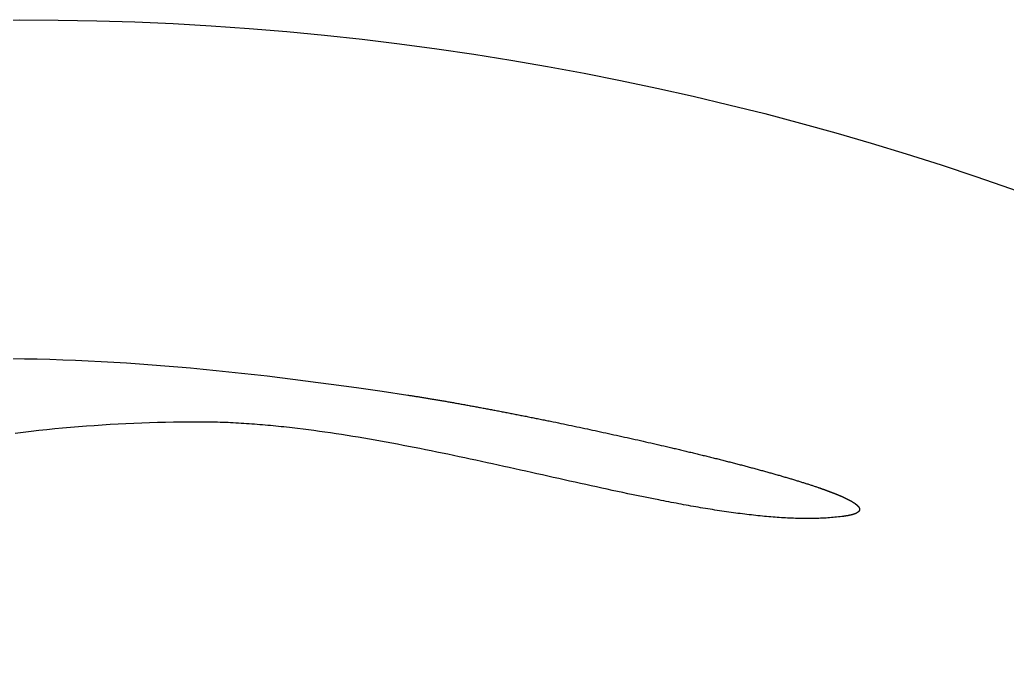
# Model space of a CAD drawing. Header units: millimetres. Extents: x 162 to 582, y 91 to 388.
# Drawn here: x 505.265 to 506.087, y 131.731 to 132.269 of the extents above; entities that cross this region are included whole.
import ezdxf

# ---------------------------------------------------------------- set-up
doc = ezdxf.new("R2010")
doc.units = ezdxf.units.MM
doc.layers.add('0_Title Block', color=7, linetype='Continuous')

# ---------------------------------------------------------------- blocks, each defined once
blk = doc.blocks.new('GE&DAEWOO_TEMPLATE')
at = {"color": 0, "ltscale": 0.006}
blk.add_lwpolyline([(343.42787, 40.64342), (343.43849, 40.64329), (343.44911, 40.64309), (343.45973, 40.64282), (343.47036, 40.64247), (343.48099, 40.64207), (343.49162, 40.64159), (343.50225, 40.64105), (343.51288, 40.64045), (343.52351, 40.63979), (343.53414, 40.63907), (343.54478, 40.63829), (343.55541, 40.63746), (343.56605, 40.63657), (343.57669, 40.63563), (343.58732, 40.63463), (343.59796, 40.63359), (343.6086, 40.6325), (343.61924, 40.63136), (343.62987, 40.63018), (343.64051, 40.62895), (343.65115, 40.62768), (343.66179, 40.62637), (343.67242, 40.62502), (343.68306, 40.62364), (343.6937, 40.62222), (343.71497, 40.61928), (343.73624, 40.61621), (343.75751, 40.61304), (343.75824, 40.61293), (343.75898, 40.61282), (343.75973, 40.6127), (343.76047, 40.61259), (343.76123, 40.61247), (343.76198, 40.61235), (343.76274, 40.61224), (343.76351, 40.61212), (343.76428, 40.61199), (343.76505, 40.61187), (343.76583, 40.61175), (343.76661, 40.61162), (343.7674, 40.6115), (343.76819, 40.61137), (343.76898, 40.61125), (343.76978, 40.61112), (343.77058, 40.61099), (343.77139, 40.61086), (343.7722, 40.61072), (343.77301, 40.61059), (343.77383, 40.61046), (343.77465, 40.61032), (343.77548, 40.61018), (343.77631, 40.61005), (343.77714, 40.60991), (343.77798, 40.60977), (343.77882, 40.60963), (343.77967, 40.60949), (343.78052, 40.60934), (343.78137, 40.6092), (343.78223, 40.60905), (343.78308, 40.60891), (343.78395, 40.60876), (343.78482, 40.60861), (343.78569, 40.60846), (343.78656, 40.60831), (343.78744, 40.60816), (343.78832, 40.60801), (343.7892, 40.60786), (343.79009, 40.6077), (343.79098, 40.60755), (343.79188, 40.60739), (343.79278, 40.60724), (343.79368, 40.60708), (343.79458, 40.60692), (343.79549, 40.60676), (343.7964, 40.6066), (343.79732, 40.60644), (343.79823, 40.60627), (343.79915, 40.60611), (343.80008, 40.60594), (343.80101, 40.60578), (343.80194, 40.60561), (343.80287, 40.60544), (343.80381, 40.60528), (343.80474, 40.60511), (343.80569, 40.60494), (343.80663, 40.60477), (343.80758, 40.60459), (343.80853, 40.60442), (343.80948, 40.60425), (343.81044, 40.60407), (343.8114, 40.6039), (343.81236, 40.60372), (343.81333, 40.60354), (343.8143, 40.60337), (343.81527, 40.60319), (343.81624, 40.60301), (343.81721, 40.60283), (343.81819, 40.60264), (343.81917, 40.60246), (343.82016, 40.60228), (343.82114, 40.60209), (343.82213, 40.60191), (343.82312, 40.60172), (343.82412, 40.60154), (343.82511, 40.60135), (343.82611, 40.60116), (343.82711, 40.60097), (343.82812, 40.60078), (343.82912, 40.60059), (343.83013, 40.6004), (343.83114, 40.60021), (343.83215, 40.60002), (343.83317, 40.59982), (343.83418, 40.59963), (343.8352, 40.59943), (343.83622, 40.59924), (343.83725, 40.59904), (343.83827, 40.59884), (343.8393, 40.59865), (343.84033, 40.59845), (343.84136, 40.59825), (343.84239, 40.59805), (343.84343, 40.59785), (343.84447, 40.59764), (343.84551, 40.59744), (343.84655, 40.59724), (343.84759, 40.59704), (343.84863, 40.59683), (343.84968, 40.59663), (343.85073, 40.59642), (343.85178, 40.59621), (343.85283, 40.59601), (343.85388, 40.5958), (343.85494, 40.59559), (343.856, 40.59538), (343.85705, 40.59517), (343.85811, 40.59496), (343.85918, 40.59475), (343.86024, 40.59454), (343.8613, 40.59432), (343.86237, 40.59411), (343.86344, 40.5939), (343.86451, 40.59368), (343.86558, 40.59347), (343.86665, 40.59325), (343.86772, 40.59304), (343.86879, 40.59282), (343.86987, 40.5926), (343.87095, 40.59238), (343.87203, 40.59217), (343.8731, 40.59195), (343.87419, 40.59173), (343.87527, 40.59151), (343.87635, 40.59129), (343.87852, 40.59084), (343.88069, 40.5904), (343.88287, 40.58995), (343.88505, 40.5895), (343.88723, 40.58905), (343.88942, 40.58859), (343.89161, 40.58814), (343.8938, 40.58768), (343.896, 40.58722), (343.8982, 40.58676), (343.9004, 40.5863), (343.9026, 40.58583), (343.90481, 40.58536), (343.90702, 40.5849), (343.90922, 40.58443), (343.91143, 40.58395), (343.91364, 40.58348), (343.91585, 40.583), (343.91807, 40.58253), (343.92028, 40.58205), (343.92249, 40.58157), (343.9247, 40.58109), (343.92691, 40.58061), (343.92912, 40.58012), (343.93133, 40.57964), (343.93354, 40.57915), (343.93575, 40.57866), (343.93796, 40.57818), (343.94016, 40.57769), (343.94237, 40.5772), (343.94457, 40.5767), (343.94677, 40.57621), (343.94896, 40.57572), (343.95116, 40.57522), (343.95335, 40.57473), (343.95554, 40.57423), (343.95772, 40.57373), (343.9599, 40.57324), (343.96208, 40.57274), (343.96426, 40.57224), (343.96642, 40.57174), (343.96859, 40.57124), (343.97075, 40.57074), (343.97291, 40.57024), (343.97398, 40.56998), (343.97506, 40.56973), (343.97613, 40.56948), (343.9772, 40.56923), (343.97827, 40.56898), (343.97934, 40.56873), (343.98041, 40.56848), (343.98148, 40.56822), (343.98254, 40.56797), (343.98361, 40.56772), (343.98467, 40.56747), (343.98573, 40.56722), (343.98679, 40.56696), (343.98784, 40.56671), (343.9889, 40.56646), (343.98995, 40.56621), (343.99101, 40.56596), (343.99206, 40.5657), (343.99311, 40.56545), (343.99415, 40.5652), (343.9952, 40.56495), (343.99624, 40.56469), (343.99728, 40.56444), (343.99832, 40.56419), (343.99936, 40.56394), (344.0004, 40.56369), (344.00143, 40.56343), (344.00246, 40.56318), (344.00349, 40.56293), (344.00452, 40.56268), (344.00555, 40.56242), (344.00657, 40.56217), (344.00759, 40.56192), (344.00861, 40.56167), (344.00963, 40.56142), (344.01065, 40.56116), (344.01166, 40.56091), (344.01267, 40.56066), (344.01368, 40.56041), (344.01469, 40.56016), (344.01569, 40.5599), (344.01669, 40.55965), (344.01769, 40.5594), (344.01869, 40.55915), (344.01968, 40.5589), (344.02067, 40.55865), (344.02166, 40.5584), (344.02265, 40.55814), (344.02364, 40.55789), (344.02462, 40.55764), (344.0256, 40.55739), (344.02657, 40.55714), (344.02755, 40.55689), (344.02852, 40.55664), (344.02949, 40.55639), (344.03045, 40.55614), (344.03142, 40.55589), (344.03238, 40.55564), (344.03333, 40.55539), (344.03429, 40.55514), (344.03524, 40.5549), (344.03619, 40.55465), (344.03714, 40.5544), (344.03808, 40.55415), (344.03902, 40.5539), (344.03996, 40.55365), (344.04089, 40.55341), (344.04182, 40.55316), (344.04275, 40.55291), (344.04368, 40.55266), (344.0446, 40.55242), (344.04552, 40.55217), (344.04643, 40.55192), (344.04734, 40.55168), (344.04825, 40.55143), (344.04916, 40.55118), (344.05006, 40.55094), (344.05096, 40.55069), (344.05186, 40.55045), (344.05275, 40.5502), (344.05364, 40.54996), (344.05453, 40.54972), (344.05541, 40.54947), (344.05629, 40.54923), (344.05716, 40.54899), (344.05803, 40.54874), (344.0589, 40.5485), (344.05977, 40.54826), (344.06063, 40.54802), (344.06149, 40.54777), (344.06234, 40.54753), (344.06319, 40.54729), (344.06404, 40.54705), (344.06488, 40.54681), (344.06572, 40.54657), (344.06655, 40.54633), (344.06738, 40.54609), (344.06821, 40.54585), (344.06903, 40.54561), (344.06985, 40.54538), (344.07067, 40.54514), (344.07148, 40.5449), (344.07229, 40.54466), (344.07309, 40.54443), (344.07389, 40.54419), (344.07469, 40.54396), (344.07548, 40.54372), (344.07627, 40.54349), (344.07705, 40.54325), (344.07783, 40.54302), (344.07861, 40.54278), (344.07938, 40.54255), (344.08014, 40.54232), (344.08091, 40.54209), (344.08166, 40.54185), (344.08242, 40.54162), (344.08317, 40.54139), (344.08391, 40.54116), (344.08465, 40.54093), (344.08539, 40.5407), (344.08612, 40.54047), (344.08685, 40.54024), (344.08757, 40.54002), (344.08829, 40.53979), (344.089, 40.53956), (344.08971, 40.53933), (344.09041, 40.53911), (344.09111, 40.53888), (344.09181, 40.53866), (344.0925, 40.53843), (344.09318, 40.53821), (344.09387, 40.53799), (344.09454, 40.53776), (344.09521, 40.53754), (344.09588, 40.53732), (344.09654, 40.5371), (344.0972, 40.53688), (344.09785, 40.53666), (344.0985, 40.53644), (344.09914, 40.53622), (344.09946, 40.53611), (344.09977, 40.536), (344.10009, 40.53589), (344.10041, 40.53578), (344.10072, 40.53567), (344.10103, 40.53556), (344.10134, 40.53546), (344.10165, 40.53535), (344.10196, 40.53524), (344.10227, 40.53513), (344.10258, 40.53502), (344.10288, 40.53492), (344.10319, 40.53481), (344.10349, 40.5347), (344.10379, 40.53459), (344.10409, 40.53449), (344.10439, 40.53438), (344.10468, 40.53427), (344.10498, 40.53417), (344.10528, 40.53406), (344.10557, 40.53395), (344.10586, 40.53385), (344.10615, 40.53374), (344.10644, 40.53364), (344.10673, 40.53353), (344.10702, 40.53342), (344.1073, 40.53332), (344.10758, 40.53321), (344.10787, 40.53311), (344.10815, 40.533), (344.10843, 40.5329), (344.10871, 40.53279), (344.10898, 40.53269), (344.10926, 40.53259), (344.10954, 40.53248), (344.10981, 40.53238), (344.11008, 40.53227), (344.11035, 40.53217), (344.11062, 40.53207), (344.11089, 40.53196), (344.11115, 40.53186), (344.11142, 40.53176), (344.11168, 40.53166), (344.11194, 40.53155), (344.11221, 40.53145), (344.11246, 40.53135), (344.11272, 40.53125), (344.11298, 40.53115), (344.11323, 40.53104), (344.11349, 40.53094), (344.11374, 40.53084), (344.11399, 40.53074), (344.11424, 40.53064), (344.11449, 40.53054), (344.11474, 40.53044), (344.11498, 40.53034), (344.11522, 40.53024), (344.11547, 40.53014), (344.11571, 40.53004), (344.11595, 40.52994), (344.11618, 40.52984), (344.11642, 40.52974), (344.11666, 40.52964), (344.11689, 40.52954), (344.11712, 40.52944), (344.11735, 40.52934), (344.11758, 40.52925), (344.11781, 40.52915), (344.11804, 40.52905), (344.11826, 40.52895), (344.11848, 40.52885), (344.11871, 40.52876), (344.11893, 40.52866), (344.11914, 40.52856), (344.11936, 40.52847), (344.11958, 40.52837), (344.11979, 40.52827), (344.12, 40.52818), (344.12022, 40.52808), (344.12043, 40.52798), (344.12063, 40.52789), (344.12084, 40.52779), (344.12105, 40.5277), (344.12125, 40.5276), (344.12145, 40.52751), (344.12165, 40.52741), (344.12185, 40.52732), (344.12205, 40.52722), (344.12225, 40.52713), (344.12244, 40.52704), (344.12263, 40.52694), (344.12282, 40.52685), (344.12301, 40.52676), (344.1232, 40.52666), (344.12339, 40.52657), (344.12357, 40.52648), (344.12376, 40.52638), (344.12394, 40.52629), (344.12412, 40.5262), (344.1243, 40.52611), (344.12448, 40.52602), (344.12465, 40.52593), (344.12483, 40.52583), (344.125, 40.52574), (344.12517, 40.52565), (344.12534, 40.52556), (344.12551, 40.52547), (344.12567, 40.52538), (344.12584, 40.52529), (344.126, 40.5252), (344.12616, 40.52511), (344.12632, 40.52502), (344.12648, 40.52493), (344.12663, 40.52484), (344.12679, 40.52476), (344.12694, 40.52467), (344.12709, 40.52458), (344.12724, 40.52449), (344.12739, 40.5244), (344.12754, 40.52432), (344.12768, 40.52423), (344.12783, 40.52414), (344.12797, 40.52405), (344.12811, 40.52397), (344.12825, 40.52388), (344.12838, 40.52379), (344.12852, 40.52371), (344.12865, 40.52362), (344.12878, 40.52354), (344.12891, 40.52345), (344.12904, 40.52337), (344.12917, 40.52328), (344.12929, 40.5232), (344.12941, 40.52311), (344.12954, 40.52303), (344.12966, 40.52294), (344.12977, 40.52286), (344.12989, 40.52278), (344.13, 40.52269), (344.13012, 40.52261), (344.13023, 40.52253), (344.13034, 40.52244), (344.13045, 40.52236), (344.13055, 40.52228), (344.13066, 40.5222), (344.13076, 40.52212), (344.13086, 40.52204), (344.13096, 40.52195), (344.13106, 40.52187), (344.13115, 40.52179), (344.13124, 40.52171), (344.13134, 40.52163), (344.13143, 40.52155), (344.13152, 40.52147), (344.1316, 40.52139), (344.13169, 40.52131), (344.13177, 40.52123), (344.13185, 40.52115), (344.13193, 40.52108), (344.13201, 40.521), (344.13209, 40.52092), (344.13216, 40.52084), (344.13223, 40.52076), (344.1323, 40.52069), (344.13237, 40.52061), (344.13244, 40.52053), (344.13251, 40.52046), (344.13257, 40.52038), (344.13263, 40.5203), (344.13269, 40.52023), (344.13275, 40.52015), (344.1328, 40.52008), (344.13286, 40.52), (344.13291, 40.51993), (344.13296, 40.51985), (344.13301, 40.51978), (344.13306, 40.5197), (344.1331, 40.51963), (344.13315, 40.51956), (344.13319, 40.51948), (344.13323, 40.51941), (344.13327, 40.51934), (344.1333, 40.51927), (344.13334, 40.51919), (344.13337, 40.51912), (344.1334, 40.51905), (344.13343, 40.51898), (344.13345, 40.51891), (344.13348, 40.51884), (344.1335, 40.51876), (344.13352, 40.51869), (344.13354, 40.51862), (344.13356, 40.51855), (344.13358, 40.51848), (344.13359, 40.51841), (344.1336, 40.51835), (344.13361, 40.51828), (344.13362, 40.51821), (344.13362, 40.51814), (344.13363, 40.51807), (344.13363, 40.518), (344.13363, 40.51794), (344.13363, 40.51787), (344.13362, 40.5178), (344.13362, 40.51774), (344.13361, 40.51767), (344.1336, 40.5176), (344.13359, 40.51754), (344.13358, 40.51747), (344.13356, 40.51741), (344.13354, 40.51734), (344.13352, 40.51728), (344.1335, 40.51721), (344.13348, 40.51715), (344.13345, 40.51708), (344.13343, 40.51702), (344.1334, 40.51696), (344.13337, 40.51689), (344.13333, 40.51683), (344.1333, 40.51677), (344.13326, 40.51671), (344.13322, 40.51664), (344.13318, 40.51658), (344.13314, 40.51652), (344.13309, 40.51646), (344.13305, 40.5164), (344.133, 40.51634), (344.13295, 40.51628), (344.13289, 40.51622), (344.13284, 40.51616), (344.13278, 40.5161), (344.13272, 40.51604), (344.13266, 40.51598), (344.1326, 40.51592), (344.13253, 40.51586), (344.13247, 40.51581), (344.1324, 40.51575), (344.13233, 40.51569), (344.13225, 40.51563), (344.13218, 40.51558), (344.1321, 40.51552), (344.13202, 40.51546), (344.13194, 40.51541), (344.13186, 40.51535), (344.13177, 40.5153), (344.13168, 40.51524), (344.13159, 40.51519), (344.1315, 40.51513), (344.13141, 40.51508), (344.13131, 40.51503), (344.13121, 40.51497), (344.13111, 40.51492), (344.13101, 40.51487), (344.13091, 40.51481), (344.1308, 40.51476), (344.13069, 40.51471), (344.13058, 40.51466), (344.13047, 40.51461), (344.13035, 40.51456), (344.13023, 40.5145), (344.13012, 40.51445), (344.12999, 40.5144), (344.12987, 40.51435), (344.12975, 40.5143), (344.12962, 40.51426), (344.12949, 40.51421), (344.12936, 40.51416), (344.12922, 40.51411), (344.12909, 40.51406), (344.12895, 40.51401), (344.12881, 40.51397), (344.12866, 40.51392), (344.12852, 40.51387), (344.12837, 40.51383), (344.12822, 40.51378), (344.12807, 40.51373), (344.12792, 40.51369), (344.12776, 40.51364), (344.1276, 40.5136), (344.12744, 40.51355), (344.12728, 40.51351), (344.12712, 40.51347), (344.12695, 40.51342), (344.12678, 40.51338), (344.12661, 40.51334), (344.12644, 40.51329), (344.12626, 40.51325), (344.12609, 40.51321), (344.12591, 40.51317), (344.12572, 40.51313), (344.12554, 40.51309), (344.12535, 40.51305), (344.12516, 40.513), (344.12497, 40.51296), (344.12478, 40.51293), (344.12458, 40.51289), (344.12439, 40.51285), (344.12419, 40.51281), (344.12399, 40.51277), (344.12378, 40.51273), (344.12357, 40.51269), (344.12337, 40.51266), (344.12315, 40.51262), (344.12294, 40.51258), (344.12273, 40.51255), (344.12251, 40.51251), (344.12229, 40.51248), (344.12206, 40.51244), (344.12184, 40.5124), (344.12161, 40.51237), (344.12138, 40.51234), (344.12115, 40.5123), (344.12092, 40.51227), (344.12068, 40.51223), (344.12044, 40.5122), (344.1202, 40.51217), (344.1188, 40.51199), (344.11739, 40.51181), (344.11596, 40.51165), (344.11452, 40.5115), (344.11308, 40.51136), (344.11162, 40.51122), (344.11015, 40.5111), (344.10868, 40.51099), (344.10719, 40.51088), (344.10569, 40.51079), (344.10418, 40.51071), (344.10266, 40.51063), (344.10113, 40.51056), (344.09959, 40.51051), (344.09805, 40.51046), (344.09649, 40.51042), (344.09492, 40.51039), (344.09334, 40.51037), (344.09175, 40.51036), (344.09015, 40.51035), (344.08854, 40.51036), (344.08693, 40.51037), (344.0853, 40.5104), (344.08366, 40.51043), (344.08202, 40.51047), (344.08036, 40.51051), (344.0787, 40.51057), (344.07703, 40.51063), (344.07534, 40.51071), (344.07365, 40.51079), (344.07195, 40.51087), (344.07024, 40.51097), (344.06852, 40.51107), (344.0668, 40.51118), (344.06506, 40.5113), (344.06332, 40.51143), (344.06156, 40.51156), (344.0598, 40.51171), (344.05803, 40.51186), (344.05625, 40.51201), (344.05446, 40.51217), (344.05267, 40.51235), (344.05087, 40.51252), (344.04905, 40.51271), (344.04723, 40.5129), (344.04541, 40.5131), (344.04357, 40.5133), (344.04173, 40.51351), (344.03987, 40.51373), (344.03802, 40.51396), (344.03615, 40.51419), (344.03427, 40.51443), (344.03239, 40.51467), (344.0305, 40.51492), (344.0286, 40.51518), (344.0267, 40.51544), (344.02479, 40.51571), (344.02287, 40.51598), (344.02094, 40.51627), (344.01901, 40.51655), (344.01706, 40.51684), (344.01512, 40.51714), (344.01316, 40.51744), (344.0112, 40.51775), (344.00923, 40.51807), (344.00725, 40.51839), (344.00527, 40.51871), (344.00328, 40.51904), (344.00129, 40.51938), (343.99929, 40.51972), (343.99728, 40.52006), (343.99526, 40.52041), (343.99324, 40.52077), (343.99121, 40.52113), (343.98918, 40.52149), (343.98714, 40.52186), (343.98509, 40.52224), (343.98304, 40.52261), (343.98098, 40.523), (343.97892, 40.52338), (343.97685, 40.52377), (343.97477, 40.52417), (343.97269, 40.52457), (343.97061, 40.52497), (343.96851, 40.52538), (343.96642, 40.52579), (343.9622, 40.52663), (343.95797, 40.52747), (343.95371, 40.52834), (343.94944, 40.52921), (343.94515, 40.5301), (343.94083, 40.531), (343.9365, 40.53192), (343.93215, 40.53284), (343.92778, 40.53378), (343.92339, 40.53472), (343.91899, 40.53567), (343.91457, 40.53664), (343.91014, 40.53761), (343.90569, 40.53859), (343.90122, 40.53957), (343.89674, 40.54056), (343.89225, 40.54156), (343.88774, 40.54256), (343.88322, 40.54357), (343.87869, 40.54458), (343.87415, 40.5456), (343.8696, 40.54661), (343.86503, 40.54763), (343.86046, 40.54866), (343.85587, 40.54968), (343.85128, 40.5507), (343.84667, 40.55172), (343.84206, 40.55275), (343.83745, 40.55377), (343.83282, 40.55479), (343.82819, 40.5558), (343.82355, 40.55682), (343.81891, 40.55783), (343.81426, 40.55883), (343.8096, 40.55983), (343.80494, 40.56083), (343.80028, 40.56182), (343.79562, 40.5628), (343.79095, 40.56378), (343.78628, 40.56474), (343.78161, 40.5657), (343.77694, 40.56665), (343.77227, 40.56759), (343.76759, 40.56852), (343.76292, 40.56944), (343.75825, 40.57035), (343.75358, 40.57125), (343.74891, 40.57213), (343.74424, 40.573), (343.73958, 40.57386), (343.73492, 40.5747), (343.73027, 40.57553), (343.72562, 40.57635), (343.72097, 40.57714), (343.71633, 40.57792), (343.7117, 40.57868), (343.70707, 40.57943), (343.70245, 40.58016), (343.69783, 40.58086), (343.69323, 40.58155), (343.68863, 40.58222), (343.68404, 40.58287), (343.67946, 40.58349), (343.67489, 40.58409), (343.67034, 40.58467), (343.66579, 40.58523), (343.66352, 40.5855), (343.66125, 40.58577), (343.65899, 40.58602), (343.65673, 40.58628), (343.65447, 40.58652), (343.65222, 40.58676), (343.64997, 40.58699), (343.64772, 40.58722), (343.64548, 40.58744), (343.64324, 40.58765), (343.641, 40.58786), (343.63877, 40.58806), (343.63654, 40.58825), (343.63431, 40.58844), (343.63209, 40.58862), (343.62987, 40.58879), (343.62766, 40.58895), (343.62545, 40.58911), (343.62324, 40.58926), (343.62104, 40.58941), (343.61884, 40.58954), (343.61664, 40.58967), (343.61445, 40.58979), (343.61227, 40.5899), (343.61009, 40.59001), (343.60791, 40.59011), (343.60574, 40.5902), (343.60357, 40.59028), (343.60141, 40.59035), (343.59925, 40.59042), (343.5971, 40.59048), (343.59495, 40.59052), (343.59281, 40.59057), (343.59067, 40.5906), (343.58853, 40.59062), (343.5864, 40.59064), (343.58428, 40.59065), (343.58216, 40.59064), (343.57558, 40.59061), (343.569, 40.59054), (343.56242, 40.59044), (343.55584, 40.59031), (343.54926, 40.59015), (343.54268, 40.58995), (343.53609, 40.58972), (343.52951, 40.58945), (343.52293, 40.58915), (343.51635, 40.58882), (343.50976, 40.58845), (343.50318, 40.58805), (343.4966, 40.58761), (343.49001, 40.58713), (343.48343, 40.58662), (343.47685, 40.58608), (343.47026, 40.58549), (343.46368, 40.58487), (343.4571, 40.58422), (343.45052, 40.58353), (343.44394, 40.58279), (343.43736, 40.58203), (343.43078, 40.58122)], dxfattribs=at)
blk.add_circle((343.43456, 38.44381), 2.4815, dxfattribs=at)

msp = doc.modelspace()

# ---------------------------------------------------------------- block references
at = {"layer": '0_Title Block'}
msp.add_blockref('GE&DAEWOO_TEMPLATE', (161.8305, 91.34386), dxfattribs=at)

doc.saveas('drawing.dxf')
